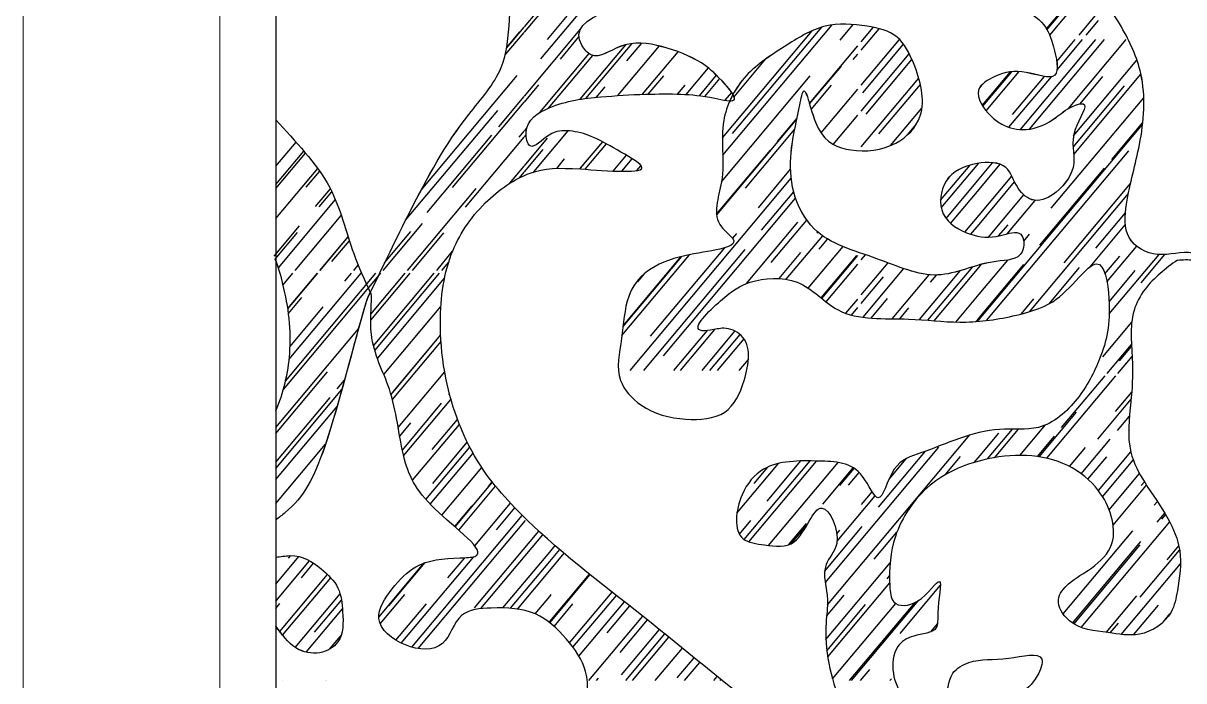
# Model space of a CAD drawing. Header units: millimetres. Extents: x 512961 to 1001058, y -961995 to -458543.
# Drawn here: x 934719.5 to 935133, y -883780.4 to -883546.3 of the extents above; entities that cross this region are included whole.
import ezdxf

# ---------------------------------------------------------------- set-up
doc = ezdxf.new("R2010")
doc.units = ezdxf.units.MM
doc.header["$MEASUREMENT"] = 0
doc.layers.add('内线', color=8, linetype='CONTINUOUS')
doc.layers.add('填充', color=250, linetype='CONTINUOUS', lineweight=25)
doc.layers.add('家具外线总', color=147, linetype='CONTINUOUS', lineweight=13)

msp = doc.modelspace()

# ---------------------------------------------------------------- linework, layer by layer
at = {"layer": '内线'}
msp.add_line((934809.5, -883011.33), (934809.5, -885159.02), dxfattribs=at)
at = {"layer": '填充'}
for p, q in [((934898.07, -883547.6), (934913.3, -883529.45)), ((934898.07, -883549.44), (934913.9, -883530.58)), ((935084.3, -883548.58), (935099.03, -883531.03)), ((934903.95, -883559.03), (934922.81, -883536.56)), ((935084.16, -883548.34), (935093.9, -883536.73)), ((934906.31, -883552.08), (934916.44, -883540)), ((935085.28, -883550.51), (935095.05, -883538.87)), ((935095.73, -883550.51), (935102.64, -883542.29)), ((935098.28, -883550.51), (935102.64, -883545.32)), ((934891.74, -883555.14), (934897.97, -883547.71)), ((934898.07, -883572.32), (934917.99, -883548.58)), ((934968.63, -883587.12), (935000.65, -883548.97)), ((934968.76, -883593.33), (935007.71, -883546.91)), ((934972.25, -883585.58), (935004.03, -883547.71)), ((935010.65, -883552.28), (935015.27, -883546.77)), ((935018.09, -883552.9), (935022.39, -883547.78)), ((935018.09, -883555.86), (935024.47, -883548.25)), ((934891.24, -883557.58), (934897.97, -883549.55)), ((934891.77, -883554.96), (934896.34, -883549.52)), ((934910.9, -883559.05), (934917.5, -883551.19)), ((934920.02, -883573.1), (934936.45, -883553.52)), ((934934.55, -883559.75), (934939.88, -883553.4)), ((935018.09, -883568.32), (935031.74, -883552.05)), ((935074.84, -883584.17), (935101.71, -883552.14)), ((935078.06, -883584.03), (935104.82, -883552.14)), ((935087.78, -883559.99), (935094.37, -883552.14)), ((935087.89, -883562.9), (935096.92, -883552.14)), ((935091.93, -883576.67), (935112.51, -883552.14)), ((934903.55, -883578.11), (934921.16, -883557.12)), ((934906.71, -883576.51), (934922.45, -883557.74)), ((934917.91, -883573.4), (934934.24, -883553.94)), ((934931.33, -883572.08), (934946.16, -883554.4)), ((934940.15, -883571.62), (934952.86, -883556.47)), ((934940.19, -883571.62), (934952.89, -883556.48)), ((934999.64, -883574.89), (935016.86, -883554.36)), ((935015.24, -883559.26), (935016.86, -883557.32)), ((935018.09, -883577.63), (935035.23, -883557.19)), ((935018.66, -883571.05), (935033.18, -883553.74)), ((934972.79, -883572.48), (934984.07, -883559.04)), ((934999.69, -883575.06), (935011.04, -883561.54)), ((935019.83, -883578.7), (935036.17, -883559.22)), ((935093.75, -883586.35), (935116.35, -883559.42)), ((934861.25, -883605.77), (934895.55, -883564.89)), ((934942.22, -883571.56), (934947.72, -883564.99)), ((934955.74, -883571.67), (934963.66, -883562.24)), ((934960.48, -883572.11), (934966.57, -883564.85)), ((934968.29, -883602.76), (934999.89, -883565.09)), ((935018.09, -883590.31), (935038.62, -883565.85)), ((935061.25, -883575.63), (935071.32, -883563.63)), ((935061.4, -883575.87), (935071.71, -883563.59)), ((935062.62, -883577.52), (935074.36, -883563.53)), ((935070.73, -883583.34), (935085.84, -883565.34)), ((935072, -883578.8), (935083.36, -883565.26)), ((935093.82, -883593.01), (935117.77, -883564.47)), ((935096.08, -883575.01), (935104.23, -883565.29)), ((934898.07, -883574.35), (934903.22, -883568.21)), ((934923.68, -883572.7), (934926.87, -883568.9)), ((934952.68, -883571.54), (934955.39, -883568.31)), ((934962.42, -883572.39), (934967.74, -883566.04)), ((935000.29, -883577.07), (935007.56, -883568.41)), ((935003.78, -883585.37), (935016.86, -883569.78)), ((935024.42, -883585.68), (935039.2, -883568.07)), ((935093.59, -883590.43), (935111.9, -883568.61)), ((934888.98, -883583.15), (934897.97, -883572.43)), ((934969.61, -883573.73), (934971.95, -883570.94)), ((934970.97, -883574.65), (934971.61, -883573.89)), ((935085.77, -883612.2), (935118.78, -883572.87)), ((934855.76, -883616.46), (934888.59, -883577.34)), ((934872.5, -883604.82), (934897.97, -883574.46)), ((935028.56, -883589.88), (935039.75, -883576.54)), ((934966.59, -883614.51), (934995.2, -883580.41)), ((934988.25, -883588.46), (934995.27, -883580.1)), ((935008.16, -883589.46), (935016.86, -883579.09)), ((935034.53, -883586.09), (935037.69, -883582.33)), ((935060.08, -883651.8), (935118.37, -883582.34)), ((935107.38, -883594.83), (935118.44, -883581.65)), ((934863.4, -883613.64), (934886.44, -883586.18)), ((934896.21, -883586.85), (934897.97, -883584.75)), ((934898.07, -883584.64), (934898.91, -883583.64)), ((934898.07, -883586.81), (934898.67, -883586.09)), ((934901.43, -883599.21), (934913.69, -883584.61)), ((934976.84, -883605.02), (934994.44, -883584.05)), ((934809.5, -883597.25), (934816.7, -883588.66)), ((934877.1, -883611.8), (934897.97, -883586.92)), ((934898.07, -883597.04), (934906.3, -883587.24)), ((934917.86, -883598.19), (934925.98, -883588.5)), ((934919.77, -883598.31), (934927.36, -883589.26)), ((934809.5, -883603.71), (934819.47, -883591.82)), ((934809.5, -883605.18), (934820.1, -883592.55)), ((934898.07, -883599.26), (934904.74, -883591.31)), ((934909.6, -883597.98), (934912.4, -883594.63)), ((934929.71, -883598.92), (934934.42, -883593.31)), ((934932.79, -883599.02), (934936.52, -883594.57)), ((934966.56, -883614.31), (934985.72, -883591.48)), ((935062.7, -883652.15), (935113.41, -883591.72)), ((934809.5, -883615.84), (934824.44, -883598.03)), ((934820.33, -883604.72), (934825.13, -883599)), ((934892.76, -883603.37), (934897.97, -883597.16)), ((934917.89, -883598.19), (934919.13, -883596.72)), ((934938.11, -883598.77), (934939.64, -883596.95)), ((934981.44, -883612), (934992.94, -883598.29)), ((935046.37, -883609.35), (935056.87, -883596.83)), ((935046.64, -883612.06), (935059.96, -883596.18)), ((935060.08, -883601.75), (935064.93, -883595.97)), ((935060.08, -883605.45), (935067.57, -883596.53)), ((935081.8, -883625.32), (935104.84, -883597.86)), ((934896.36, -883601.29), (934897.97, -883599.37)), ((934935.71, -883669.9), (934993.16, -883601.43)), ((935048.31, -883615.78), (935060.08, -883601.75)), ((935060.08, -883614.62), (935071.75, -883600.73)), ((935060.08, -883617.91), (935072.76, -883602.8)), ((934823.69, -883611.51), (934828.94, -883605.25)), ((934824.93, -883611.7), (934829.46, -883606.29)), ((934856.41, -883634.29), (934880.85, -883605.16)), ((934982.53, -883620.01), (934994.04, -883606.29)), ((935049.93, -883617.55), (935060.08, -883605.45)), ((935078, -883649.03), (935113.3, -883606.97)), ((935090.36, -883631.64), (935114.06, -883603.4)), ((934810.41, -883633.34), (934830.74, -883609.11)), ((934947.63, -883664.74), (934994.73, -883608.61)), ((935063.45, -883622.47), (935076.07, -883607.42)), ((935070.1, -883621.27), (935080.09, -883609.37)), ((934816.42, -883634.29), (934832.83, -883614.73)), ((935055.01, -883620.67), (935060.08, -883614.62)), ((935101.66, -883626.38), (935112.25, -883613.75)), ((934808.87, -883629.18), (934817.93, -883618.38)), ((934847.78, -883634.29), (934861.75, -883617.64)), ((934977.25, -883638.99), (934995.55, -883617.17)), ((934986.02, -883631.44), (934998.67, -883616.37)), ((935057.11, -883621.45), (935060.08, -883617.91)), ((935067.06, -883622.05), (935070.43, -883618.04)), ((935099.66, -883633.02), (935112.2, -883618.07)), ((934809.32, -883630.3), (934817.25, -883620.85)), ((934825.21, -883634.29), (934835.26, -883622.31)), ((934825.33, -883634.29), (934835.29, -883622.41)), ((934829.51, -883631.14), (934835.72, -883623.75)), ((934848.28, -883631.65), (934857.64, -883620.5)), ((934858.23, -883634.29), (934869.42, -883620.95)), ((934972.27, -883622.93), (934973.76, -883621.15)), ((934991.41, -883637.48), (935004.39, -883622.01)), ((935002.38, -883621.07), (935002.69, -883620.71)), ((935003.17, -883626.69), (935006.14, -883623.14)), ((935075.99, -883623.87), (935078.09, -883621.35)), ((934866.82, -883634.29), (934872.5, -883627.51)), ((934940.67, -883669.9), (934976.77, -883626.87)), ((934943.03, -883657.77), (934969.44, -883626.29)), ((934988.85, -883637.2), (934996.62, -883627.93)), ((934999.23, -883640.61), (935011.62, -883625.84)), ((935105.64, -883638.35), (935116.26, -883625.68)), ((934868.68, -883634.29), (934871.1, -883631.4)), ((934932.84, -883657.46), (934956.95, -883628.72)), ((934933.22, -883654.28), (934954.15, -883629.33)), ((934933.25, -883654.01), (934953.91, -883629.39)), ((935003.82, -883644.08), (935016.48, -883628.99)), ((935004.03, -883644.25), (935016.86, -883628.95)), ((935005.59, -883645.48), (935016.86, -883632.05)), ((935018.09, -883630.59), (935019.63, -883628.75)), ((935018.09, -883643.05), (935027.66, -883631.64)), ((935060.08, -883642.82), (935070.32, -883630.62)), ((935060.08, -883633.21), (935060.99, -883632.13)), ((935060.08, -883651.2), (935076.04, -883632.18)), ((935104.95, -883635.51), (935110.25, -883629.19)), ((935106.47, -883649.81), (935124.21, -883628.67)), ((935117.87, -883638.7), (935126.3, -883628.66)), ((934812.11, -883639.42), (934815.56, -883635.32)), ((934812.21, -883676.68), (934846.91, -883635.32)), ((934812.96, -883673.75), (934845.2, -883635.32)), ((934813.78, -883647.91), (934824.34, -883635.32)), ((934813.8, -883648.03), (934824.46, -883635.32)), ((934814.28, -883665.9), (934839.94, -883635.32)), ((934834.11, -883638.12), (934836.46, -883635.32)), ((934837.32, -883634.29), (934838.87, -883632.45)), ((934843.34, -883652.03), (934857.36, -883635.32)), ((934843.37, -883649.83), (934855.54, -883635.32)), ((934844.3, -883661.12), (934865.95, -883635.32)), ((934844.75, -883662.8), (934867.81, -883635.32)), ((934938.45, -883638.32), (934940.73, -883635.6)), ((935018.75, -883651.01), (935033.29, -883633.68)), ((935029.11, -883651.54), (935042.29, -883635.83)), ((935038.81, -883651.83), (935053.46, -883634.36)), ((935041.88, -883652.05), (935057.86, -883633.01)), ((935042.79, -883638.52), (935044.94, -883635.95)), ((935044.12, -883652.23), (935060.08, -883633.21)), ((935085.02, -883646.2), (935095.89, -883633.24)), ((935106.4, -883645.44), (935115.75, -883634.3)), ((934845.69, -883665.65), (934869.63, -883637.12)), ((935018.09, -883646.08), (935026.08, -883636.55)), ((934814.02, -883649.61), (934818.76, -883643.96)), ((935012.61, -883649.57), (935016.86, -883644.51)), ((935021.61, -883651.31), (935027.44, -883644.36)), ((935051.8, -883652.69), (935060.08, -883642.82)), ((935075.09, -883649.84), (935079.61, -883644.46)), ((934814.6, -883661.37), (934826.43, -883647.27)), ((934847.99, -883671.4), (934868.33, -883647.15)), ((935014.63, -883650.21), (935016.86, -883647.54)), ((935031.85, -883651.56), (935035.11, -883647.67)), ((935058.98, -883652.52), (935060.08, -883651.2)), ((935059.52, -883652.48), (935060.08, -883651.8)), ((935104.14, -883665.04), (935114.48, -883652.72)), ((934809.5, -883690.19), (934838.92, -883655.13)), ((934951.31, -883669.9), (934963.16, -883655.77)), ((934953.76, -883669.9), (934965.99, -883655.32)), ((934961.41, -883669.9), (934973.12, -883655.94)), ((934850.55, -883678.44), (934865.36, -883660.79)), ((934851.04, -883680.22), (934868.38, -883659.56)), ((934851.27, -883677.54), (934868.25, -883657.3)), ((934964.21, -883669.9), (934974.92, -883657.12)), ((934966.91, -883669.9), (934976.33, -883658.67)), ((935105.7, -883671), (935114.39, -883660.65)), ((935109.59, -883671), (935114.65, -883664.98)), ((935110.13, -883666.52), (935114.43, -883661.39)), ((934974.66, -883669.9), (934977.88, -883666.05)), ((934809.5, -883692.36), (934827.94, -883670.38)), ((934831.41, -883676.48), (934833.97, -883673.44)), ((934853.09, -883690.22), (934869.68, -883670.46)), ((935084.26, -883701.18), (935108.86, -883671.87)), ((935089.52, -883690.29), (935104.97, -883671.87)), ((934809.5, -883704.82), (934833.06, -883676.74)), ((935108.72, -883684.49), (935114.48, -883677.63)), ((934809.5, -883702.6), (934828.88, -883679.5)), ((934854.6, -883698.3), (934868.59, -883681.63)), ((934855.06, -883700.34), (934871.92, -883680.24)), ((934871.12, -883678.61), (934871.39, -883678.29)), ((935102.38, -883694.34), (935114.27, -883680.17)), ((934809.5, -883708.78), (934831.37, -883682.72)), ((935081.48, -883700.66), (935094.76, -883684.83)), ((934853.64, -883693.35), (934857.62, -883688.61)), ((934858.2, -883709.04), (934874.93, -883689.11)), ((934865.23, -883698.12), (934874.26, -883687.37)), ((935074.67, -883700.17), (935083.77, -883689.32)), ((935109.38, -883691.35), (935113.7, -883686.2)), ((935006.07, -883753.35), (935056.79, -883692.9)), ((935060.49, -883700.16), (935067.13, -883692.24)), ((935063.13, -883701.45), (935072.03, -883690.86)), ((935065.62, -883700.98), (935074.1, -883690.87)), ((935080.89, -883700.57), (935086.99, -883693.31)), ((935113.32, -883691.47), (935113.42, -883691.35)), ((934809.49, -883717.28), (934827.23, -883696.14)), ((934862.95, -883715.85), (934878.61, -883697.18)), ((934865.4, -883710.15), (934877.74, -883695.45)), ((935005.27, -883745.51), (935045.8, -883697.2)), ((935092.28, -883704.09), (935097.97, -883697.3)), ((935096.49, -883706.71), (935106.84, -883694.37)), ((934864.52, -883717.56), (934879.79, -883699.36)), ((934976.38, -883730.11), (934999.86, -883702.14)), ((934978.08, -883730.94), (935002.22, -883702.17)), ((934984.53, -883716.52), (934996.58, -883702.15)), ((935024.24, -883718.64), (935040.97, -883698.7)), ((935028, -883708.62), (935034.07, -883701.4)), ((935047.96, -883707.08), (935053.47, -883700.52)), ((935058.39, -883702.66), (935060.49, -883700.16)), ((935098.89, -883708.67), (935105.64, -883700.62)), ((935102.59, -883712.67), (935114.15, -883698.9)), ((935104.12, -883714.88), (935115.05, -883701.86)), ((934868.65, -883721.5), (934882.92, -883704.49)), ((934973.81, -883720.73), (934988.65, -883703.04)), ((934979.94, -883710.14), (934984.83, -883704.31)), ((934985.08, -883732.2), (935009.85, -883702.68)), ((935004.38, -883717.58), (935015.26, -883704.61)), ((935010.53, -883710.86), (935015.59, -883704.82)), ((935013.57, -883710.71), (935017.33, -883706.22)), ((934873.36, -883725.61), (934886.7, -883709.72)), ((934885.25, -883711.21), (934886.6, -883709.6)), ((935106.44, -883719.57), (935117.27, -883706.66)), ((935117.9, -883710.91), (935119, -883709.6)), ((934874.68, -883726.77), (934887.81, -883711.12)), ((935009.48, -883730.7), (935023.02, -883714.56)), ((935018.16, -883717.69), (935022.01, -883713.1)), ((935107.86, -883724.99), (935119.76, -883710.81)), ((934873.25, -883725.51), (934879.49, -883718.07)), ((934880.4, -883732.41), (934893.14, -883717.22)), ((934888.09, -883726.66), (934894.66, -883718.82)), ((935122.5, -883717.89), (935123.61, -883716.56)), ((934857.98, -883768.43), (934897.34, -883721.52)), ((935123.51, -883723.95), (935126.25, -883720.68)), ((935125.23, -883722.87), (935126.6, -883721.25)), ((934860.21, -883768.92), (934898.47, -883723.32)), ((934880.34, -883754.47), (934903.27, -883727.15)), ((934974.69, -883728.24), (934978.77, -883723.38)), ((934992.33, -883731.94), (934998.62, -883724.45)), ((934993.12, -883731.6), (934998.9, -883724.71)), ((935005.07, -883741.49), (935018.47, -883725.51)), ((935009.42, -883728.11), (935010.48, -883726.84)), ((935090.01, -883756.61), (935114.82, -883727.04)), ((935096.43, -883761.41), (935128.01, -883723.78)), ((934882.57, -883754.73), (934904.66, -883728.41)), ((935022.75, -883737.13), (935030.81, -883727.53)), ((935093.37, -883759.86), (935117.75, -883730.82)), ((934890.42, -883754.49), (934907.11, -883734.61)), ((934907.11, -883734.61), (934909.05, -883732.29)), ((934907.11, -883737.94), (934910.68, -883733.69)), ((934907.11, -883741.16), (934912.25, -883735.03)), ((935093.91, -883760.2), (935117.55, -883732.02)), ((935117.49, -883750.69), (935131.56, -883733.93)), ((935127.09, -883737.33), (935131.26, -883732.36)), ((934809.5, -883745.96), (934817.71, -883736.17)), ((934809.5, -883752.05), (934821.56, -883737.67)), ((934814.07, -883736.73), (934814.8, -883735.86)), ((934818.67, -883743.71), (934822.99, -883738.55)), ((934846.21, -883757.75), (934862.4, -883738.45)), ((934849.75, -883753.76), (934862.67, -883738.35)), ((934854.22, -883767.02), (934880.04, -883736.24)), ((934870.84, -883743.81), (934876.89, -883736.59)), ((934893.12, -883754.61), (934907.11, -883737.94)), ((935005.51, -883765.69), (935028.4, -883738.4)), ((935110.73, -883763.91), (935131.86, -883738.72)), ((934810.91, -883762.87), (934827.93, -883742.58)), ((934811.93, -883764.18), (934829.08, -883743.75)), ((934895.6, -883754.88), (934907.11, -883741.16)), ((934907.11, -883759.33), (934921.27, -883742.46)), ((934907.11, -883759.75), (934921.48, -883742.62)), ((935027.34, -883744.11), (935028.21, -883743.07)), ((934923.01, -883743.91), (934923.04, -883743.87)), ((935006.15, -883771.84), (935028.25, -883745.5)), ((935031.93, -883763.55), (935046.32, -883746.41)), ((934816.41, -883768.53), (934832.41, -883749.46)), ((934823.25, -883763.15), (934832.9, -883751.66)), ((934846.72, -883760.1), (934855.49, -883749.64)), ((934901.91, -883756.59), (934907.11, -883750.4)), ((934907.11, -883750.4), (934907.66, -883749.75)), ((934914.17, -883766.9), (934929.32, -883748.84)), ((934915.39, -883768.47), (934930.85, -883750.05)), ((935005.78, -883757.35), (935011.99, -883749.95)), ((935014.64, -883780.32), (935038.63, -883751.72)), ((935105.4, -883763.18), (935116.33, -883750.15)), ((934809.5, -883754.64), (934810.99, -883752.86)), ((934820.32, -883770.24), (934833.25, -883754.83)), ((934852.26, -883765.95), (934863.16, -883752.96)), ((934908.63, -883761.04), (934915.32, -883753.06)), ((934917.52, -883771.65), (934933.74, -883752.31)), ((934927.59, -883763.35), (934935.62, -883753.78)), ((935005.86, -883769.72), (935019.66, -883753.26)), ((935007.89, -883779.75), (935030.41, -883752.91)), ((935013.97, -883780.32), (935037.33, -883752.49)), ((935115.09, -883764.08), (935124, -883753.46)), ((934906.89, -883759.59), (934907.11, -883759.33)), ((934907.1, -883759.76), (934907.11, -883759.75)), ((934921.05, -883780.32), (934940.26, -883757.43)), ((934932.19, -883770.33), (934941.91, -883758.74)), ((935042.88, -883762.95), (935045.24, -883760.14)), ((935106.84, -883763.38), (935109.81, -883759.84)), ((935125.66, -883759.54), (935128.1, -883756.63)), ((934828.66, -883769.16), (934832.78, -883764.25)), ((934907.11, -883762.85), (934907.11, -883762.85)), ((934932.68, -883778.3), (934946.22, -883762.17)), ((934934.25, -883780.32), (934948.16, -883763.74)), ((934936.64, -883780.32), (934949.59, -883764.9)), ((934944.7, -883780.32), (934954.37, -883768.8)), ((934952.54, -883779.37), (934958.54, -883772.22)), ((934955.15, -883780.32), (934960.56, -883773.88)), ((935017.86, -883780.32), (935021.18, -883776.37)), ((934811.86, -883780.32), (934811.86, -883780.32)), ((934827.26, -883780.32), (934827.26, -883780.32)), ((934827.46, -883780.32), (934827.46, -883780.32)), ((934923.8, -883780.32), (934924.51, -883779.48)), ((934965.61, -883780.32), (934966.78, -883778.92)), ((934967.84, -883780.32), (934968.12, -883779.99)), ((935028.31, -883780.32), (935028.84, -883779.68))]:
    msp.add_line(p, q, dxfattribs=at)
for points, knots in [([(935139.55, -883455.66), (935137.66, -883463.47), (935134.18, -883477.86), (935139.17, -883499.52), (935154.33, -883509.06), (935168.17, -883516.03), (935182.97, -883515.36), (935190.5, -883505.68), (935189.79, -883496.97), (935191.9, -883488.31), (935186.3, -883480.87), (935176.35, -883477.29), (935168.37, -883478.06), (935153.74, -883478.25), (935160.17, -883487.68), (935151.94, -883486.21), (935152.09, -883477.87), (935152.32, -883470.5), (935150.94, -883458.96), (935161.3, -883451.87), (935169.18, -883443.93), (935179.79, -883441.29), (935195.48, -883441.19), (935218.44, -883442.98), (935230.43, -883463.06), (935242.65, -883478.75), (935255.31, -883493.13), (935268.62, -883499.97), (935296.49, -883503.86), (935242.8, -883504.76), (935220.21, -883502.18), (935192.56, -883510.32), (935174.33, -883523.92), (935154.13, -883543.12), (935153.39, -883570.72), (935153.89, -883595.53), (935162.39, -883608.05), (935166.36, -883622.06), (935156.34, -883632.19), (935144.5, -883632.97), (935135.49, -883626.04), (935124, -883630.65), (935111.25, -883623.62), (935112.68, -883606.84), (935118.27, -883588.84), (935120.04, -883566.17), (935108.96, -883542.41), (935093.8, -883524.41), (935076, -883506.52), (935054.85, -883502.83), (935035.77, -883502.53), (935013.76, -883502.45), (934999.18, -883503.04), (934989.66, -883503.43)], [0, 0, 0, 0, 20.16499, 37.141503, 51.13138, 63.099273, 76.420692, 84.0883, 90.860356, 97.920287, 105.407035, 111.731979, 123.088986, 130.271909, 135.26275, 137.738898, 145.204816, 151.950751, 157.776337, 172.581882, 178.906747, 185.990548, 198.894549, 219.295709, 238.659551, 253.320912, 270.454864, 284.729023, 293.813319, 323.92124, 347.551226, 370.357073, 389.761303, 405.605085, 437.828168, 454.116591, 466.520844, 475.512387, 488.054998, 495.770937, 503.716482, 514.128726, 523.974714, 534.01791, 552.147336, 573.332655, 588.353501, 616.632715, 632.762977, 649.870911, 668.384483, 681.102321, 705.0309, 705.0309, 705.0309, 705.0309]), ([(934843.18, -883642.22), (934847.84, -883632.55), (934858.36, -883610.73), (934872.97, -883583.66), (934891.42, -883563.77), (934892.82, -883545.35), (934893.86, -883528.69), (934877.69, -883518.23), (934868.49, -883531.11), (934861.07, -883544.82), (934846.31, -883537.19), (934842.59, -883523.78), (934848.33, -883510.39), (934862.4, -883502.24), (934879.27, -883502.58), (934900.91, -883504.48), (934908.15, -883522.33), (934916.23, -883533.18), (934915.29, -883539.04), (934915.01, -883540.77)], [0, 0, 0, 0, 26.91168, 60.743717, 77.695478, 92.203196, 106.302605, 117.033785, 129.174876, 139.80317, 151.162483, 160.202488, 173.341933, 184.253318, 198.952497, 215.86594, 233.313865, 243.546736, 247.850108, 247.850108, 247.850108, 247.850108]), ([(934972.4, -883571.65), (934971.58, -883570.22), (934966.71, -883564.74), (934960.44, -883559.22), (934947.14, -883554.04), (934933.64, -883552.11), (934923.3, -883560.15), (934909.07, -883543.55), (934955.87, -883537.06), (934974.22, -883520.2), (934999.56, -883517.75), (935020.2, -883514.19), (935042.92, -883520.38), (935065.79, -883522.51), (935072.98, -883539.76), (935083.71, -883545.72), (935086.7, -883554.48), (935089.91, -883568.12), (935075.64, -883562.56), (935067.22, -883564.02), (935057.03, -883570.17), (935062.94, -883578.57), (935069.05, -883583.2), (935077.87, -883585.36), (935086.81, -883580.84), (935091.78, -883576.23), (935100.53, -883573.48), (935091.33, -883586.27), (935095.89, -883596.06), (935089.23, -883606.28), (935079.91, -883611), (935072.95, -883605.04), (935070.63, -883595.71), (935058.13, -883595.56), (935046.8, -883600.62), (935045.13, -883615.6), (935056.75, -883622.19), (935065.93, -883623.06), (935076.09, -883618.97), (935076.58, -883630.73), (935061.06, -883630.5), (935045.43, -883639.43), (935023.05, -883629.1), (935002.01, -883623.83), (934993.01, -883606.99), (934992.54, -883591.1), (934995.18, -883581.32), (934998.09, -883564.99), (935001.29, -883587.41), (935014.74, -883592.68), (935030.14, -883591.17), (935040.12, -883581), (935040.05, -883569.63), (935036.84, -883560.28), (935031.82, -883549.82), (935018.92, -883546.8), (935004.43, -883545.87), (934995.38, -883551.65), (934990.68, -883554.65)], [398.249975, 398.249975, 398.249975, 398.249975, 402.53439, 410.573586, 423.293178, 435.855017, 444.708665, 448.718822, 481.794979, 506.986417, 521.376953, 542.919047, 558.977711, 581.27467, 593.428648, 602.611682, 609.686273, 618.199798, 626.748019, 636.151566, 642.480338, 650.998043, 655.048724, 662.52325, 672.155296, 677.998982, 681.339552, 689.409831, 699.541781, 709.545613, 716.471548, 722.548539, 729.634657, 738.230574, 748.938596, 758.691886, 768.819557, 777.744152, 783.837762, 789.119248, 797.326518, 815.216083, 834.088862, 854.750566, 867.261183, 879.032965, 892.616509, 897.625486, 909.433076, 921.120449, 934.64993, 945.547774, 953.254299, 961.709949, 970.813656, 980.299477, 992.861316, 1006.454891, 1006.454891, 1006.454891, 1006.454891]), ([(934990.68, -883554.65), (934985.49, -883557.96), (934978.37, -883562.51), (934973.51, -883569.61), (934972.4, -883571.65)], [0, 0, 0, 0, 15.288433, 21.003111, 21.003111, 21.003111, 21.003111]), ([(934971.3, -883573.9), (934972.01, -883573.91), (934973.22, -883573.68), (934972.88, -883572.48), (934972.4, -883571.65)], [393.870462, 393.870462, 393.870462, 393.870462, 395.791022, 398.249975, 398.249975, 398.249975, 398.249975]), ([(934809.5, -883580.65), (934816.3, -883588.42), (934830.41, -883602.15), (934835.51, -883625.47), (934841.08, -883637.63), (934843.18, -883642.22)], [175.415627, 175.415627, 175.415627, 175.415627, 200.677383, 221.587814, 234.255522, 234.255522, 234.255522, 234.255522]), ([(934809.5, -883580.65), (934816.3, -883588.42), (934830.41, -883602.15), (934835.51, -883625.47), (934841.08, -883637.63), (934843.18, -883642.22)], [175.415627, 175.415627, 175.415627, 175.415627, 200.677383, 221.587814, 234.255522, 234.255522, 234.255522, 234.255522]), ([(934809.5, -883684.36), (934812.27, -883677.88), (934815.94, -883662.57), (934813.66, -883644.28), (934810.45, -883633.15), (934809.32, -883630.3)], [2250.226262, 2250.226262, 2250.226262, 2250.226262, 2267.741306, 2288.534696, 2296.217402, 2296.217402, 2296.217402, 2296.217402]), ([(934842.48, -884119.57), (934842.16, -884112.66), (934841.5, -884098.41), (934855.78, -884086.31), (934867.37, -884078.02), (934879.16, -884075.2), (934893.76, -884074.45), (934900.94, -884088.31), (934901.32, -884098.42), (934901.81, -884108.7), (934893.15, -884110.91), (934885.09, -884110.35), (934877.49, -884110.56), (934871.21, -884112.49), (934868.5, -884125.83), (934875.38, -884145.74), (934897.39, -884149.38), (934917.24, -884151.44), (934938.06, -884150.34), (934952.58, -884139.4), (934958.61, -884127.74), (934952.36, -884119.75), (934943.73, -884115.55), (934933.83, -884107.32), (934938.03, -884095.59), (934945.1, -884087.67), (934951.63, -884078.4), (934959.22, -884070.26), (934969.33, -884064.62), (934978.84, -884071.56), (934979.72, -884085.03), (934967.17, -884087.97), (934957.89, -884090.76), (934949.83, -884103.38), (934975.73, -884120.22), (935003.35, -884097.37), (935018.97, -884080.46), (935047.92, -884068.22), (935008.29, -884064.83), (934990.32, -884064.13), (934969.26, -884063.66), (934949.6, -884065.93), (934929.54, -884065.38), (934903.22, -884059.46), (934882.03, -884040.33), (934859.6, -884018.96), (934861.45, -883994.72), (934854.8, -883968.54), (934865.47, -883939.02), (934882.98, -883919.52), (934894.62, -883908.56), (934900.09, -883900.23), (934902.52, -883890.5), (934896.83, -883882.97), (934889.62, -883873.09), (934875.17, -883876.02), (934862.77, -883880.88), (934857.44, -883892.53), (934855.44, -883905.63), (934865.32, -883916.47), (934865.04, -883925.83), (934870.55, -883935.78), (934858.23, -883934.94), (934851.33, -883926.61), (934845.1, -883915.67), (934838.34, -883905.33), (934842.49, -883893.39), (934842.34, -883879.03), (934852.49, -883866.15), (934866.29, -883858.81), (934879.38, -883861.99), (934895.03, -883862.47), (934907.81, -883870.3), (934919.65, -883881.03), (934909.94, -883900.68), (934941.95, -883881.5), (934953.43, -883867.83), (934966.46, -883847.1), (934953.93, -883830.28), (934953.6, -883810.69), (934933.47, -883804.98), (934914.41, -883798.86), (934902.05, -883814.4), (934892.59, -883827.21), (934892.3, -883849.74), (934911.47, -883850.1), (934922.84, -883830.83), (934921.47, -883848.58), (934923.83, -883862.03), (934904.45, -883862.68), (934889.68, -883860.58), (934869.67, -883849.05), (934877.6, -883830.37), (934876.7, -883811.91), (934891.41, -883803.38), (934902.34, -883792.85), (934917.51, -883797.02), (934920.92, -883785.04), (934920.29, -883775.16), (934913.29, -883765.03), (934902.11, -883754.71), (934888.27, -883754.24), (934873.77, -883755.2), (934870.58, -883770.1), (934855.07, -883769.25), (934842.99, -883759.14), (934850.88, -883747.21), (934860, -883737.66), (934870.78, -883736.71), (934888.08, -883736.37), (934861.61, -883717.92), (934853.97, -883700.99), (934851.87, -883676.73), (934842.26, -883661.07), (934845.69, -883623.14), (934830.33, -883694.79), (934818.9, -883716.02), (934810.61, -883722.27), (934809.5, -883723.21)], [0, 0, 0, 0, 16.486281, 34.008204, 43.206037, 52.140319, 64.694599, 75.441553, 86.063886, 92.397441, 97.034042, 105.651827, 113.431726, 116.228776, 121.065358, 143.938005, 160.573125, 172.731774, 195.259305, 209.789458, 217.801553, 224.093765, 232.276012, 243.269726, 251.062623, 259.987383, 270.500473, 279.058604, 288.757697, 295.264412, 305.479991, 314.27767, 323.421948, 330.364385, 346.117557, 377.182342, 406.284735, 414.584045, 437.778188, 456.630455, 473.486173, 487.630011, 506.904223, 523.591863, 553.859329, 578.136925, 595.751063, 611.698507, 645.65378, 667.92998, 677.818214, 685.493424, 693.051282, 700.834978, 708.087603, 722.080257, 732.226037, 740.707744, 752.837907, 763.125805, 773.751372, 778.574413, 783.867938, 794.93094, 806.655283, 815.833977, 823.697832, 836.617524, 851.28319, 862.266164, 873.804924, 883.831193, 901.069536, 911.583704, 918.895242, 941.268394, 957.145825, 977.489837, 990.319155, 1006.600201, 1019.7916, 1038.368859, 1051.133461, 1064.34068, 1081.204727, 1091.782809, 1104.57883, 1112.070863, 1123.585346, 1134.812912, 1150.012215, 1166.303557, 1180.492157, 1194.385771, 1209.958868, 1218.871711, 1231.828285, 1238.93835, 1245.553144, 1256.79813, 1268.691013, 1282.016971, 1291.089842, 1301.222318, 1312.240733, 1323.445033, 1333.095484, 1342.749459, 1356.22009, 1360.645047, 1379.140629, 1397.389184, 1417.833011, 1435.105671, 1445.814817, 1492.21865, 1515.119341, 1518.807669, 1518.807669, 1518.807669, 1518.807669]), ([(934843.18, -883642.22), (934841.39, -883642.98), (934829.41, -883696.5), (934818.9, -883716.02), (934810.61, -883722.27), (934809.5, -883723.21)], [1451.709966, 1451.709966, 1451.709966, 1451.709966, 1492.21865, 1515.119341, 1518.807669, 1518.807669, 1518.807669, 1518.807669]), ([(934809.5, -883736.41), (934811.15, -883736.2), (934818.06, -883735.02), (934824.95, -883739.58), (934832.55, -883746.86), (934833.48, -883756.48), (934833.73, -883766.51), (934824.92, -883771.58), (934815.32, -883769.33), (934811.7, -883763.83), (934809.47, -883761)], [1535.83213, 1535.83213, 1535.83213, 1535.83213, 1539.329337, 1549.410942, 1557.004065, 1564.285432, 1573.322503, 1579.570183, 1586.856028, 1595.742198, 1595.742198, 1595.742198, 1595.742198]), ([(934809.5, -883736.41), (934811.15, -883736.2), (934818.06, -883735.02), (934824.95, -883739.58), (934832.55, -883746.86), (934833.48, -883756.48), (934833.73, -883766.51), (934824.92, -883771.58), (934815.34, -883769.34), (934811.72, -883763.86), (934809.5, -883761.04)], [1535.83213, 1535.83213, 1535.83213, 1535.83213, 1539.329337, 1549.410942, 1557.004065, 1564.285432, 1573.322503, 1579.570183, 1586.856028, 1595.702539, 1595.702539, 1595.702539, 1595.702539])]:
    msp.add_open_spline(points, degree=3, knots=knots, dxfattribs=at)
for points in [[(935139.55, -883455.66), (935135.97, -883479.49), (935141.84, -883498.91), (935155.04, -883509.17), (935168.24, -883514.67), (935184, -883512.47), (935189.5, -883505.14), (935190.24, -883497.08), (935190.6, -883488.65), (935185.47, -883481.32), (935178.5, -883478.4), (935164.94, -883478.03), (935156.87, -883480.96), (935157.97, -883486.82), (935155.04, -883486.45), (935152.11, -883478.03), (935152.11, -883469.97), (935152.11, -883463.01), (935163.47, -883449.45), (935169.34, -883444.69), (935177.4, -883442.12), (935192.81, -883441.39), (935216.64, -883446.52), (935231.67, -883464.11), (935242.3, -883478.03), (935256.6, -883492.68), (935272, -883500.01), (935282.63, -883502.21), (935246.7, -883504.04), (935218.47, -883504.04), (935192.44, -883512.1), (935173.37, -883525.29), (935160.54, -883539.21), (935153.63, -883577.09), (935155.93, -883596.42), (935162.38, -883609.76), (935164.22, -883620.35), (935154.09, -883631.39), (935144.88, -883631.85), (935136.13, -883628.17), (935123.7, -883628.63), (935113.57, -883622.65), (935112.64, -883610.68), (935117.25, -883589.52), (935117.71, -883564.21), (935110.8, -883547.64), (935090.08, -883520.95), (935075.35, -883508.53), (935055.54, -883503.46), (935033.44, -883502.54), (935018.24, -883502.54), (934989.66, -883503.43)], [(934843.18, -883642.22), (934857.34, -883613.35), (934878.27, -883578.77), (934889.81, -883562.12), (934892.8, -883545.04), (934890.24, -883528.39), (934879.13, -883521.99), (934868.45, -883531.81), (934859.9, -883541.2), (934847.51, -883535.65), (934844.09, -883525.4), (934850.08, -883510.89), (934861.18, -883504.06), (934878.7, -883502.77), (934898.35, -883507.47), (934910.32, -883524.55), (934915.44, -883535.65), (934915.01, -883540.77)], [(935028.9, -883817.63), (934989.06, -883795.42), (934946.14, -883762.11), (934900.93, -883724.97), (934882.54, -883703.92), (934870.1, -883672.72), (934868.17, -883654.33), (934872.04, -883628.68), (934884.15, -883610.29), (934900.13, -883599.65), (934918.05, -883598.2), (934939.84, -883597.23), (934931.12, -883591.42), (934921.92, -883586.58), (934914.17, -883584.65), (934906.91, -883586.1), (934900.13, -883589.97), (934898.67, -883585.13), (934906.91, -883576.42), (934925.31, -883572.55), (934941.29, -883571.58), (934953.88, -883571.58), (934965.99, -883573.03), (934972.77, -883573.52), (934968.41, -883566.74), (934961.15, -883560.45), (934947.1, -883554.65), (934932.09, -883554.65), (934921.92, -883557.55), (934918.53, -883554.16), (934952.43, -883533.84), (934979.54, -883520.77), (934996.49, -883517.87), (935022.16, -883515.94), (935041.05, -883519.32), (935066.23, -883528.03), (935074.94, -883539.65), (935083.17, -883546.9), (935086.57, -883554.65), (935087.05, -883564.81), (935076.88, -883563.84), (935065.74, -883565.29), (935059.93, -883570.13), (935064.29, -883579.33), (935068.16, -883582.23), (935076.88, -883584.17), (935087.54, -883579.81), (935093.35, -883575.94), (935097.22, -883574.97), (935094.32, -883584.17), (935093.83, -883596.26), (935087.54, -883606.42), (935079.79, -883609.33), (935073.98, -883604.97), (935069.62, -883597.71), (935059.45, -883596.26), (935048.31, -883602.55), (935047.34, -883614.17), (935057.03, -883621.42), (935067.68, -883621.91), (935074.94, -883621.42), (935075.43, -883627.72), (935066.23, -883631.1), (935045.4, -883635.94), (935023.61, -883630.13), (935001.34, -883619.49), (934994.07, -883606.42), (934993.11, -883592.39), (934996.01, -883576.42), (934997.46, -883570.62), (935002.79, -883583.68), (935014.41, -883591.42), (935030.4, -883589), (935039.11, -883579.33), (935039.59, -883570.13), (935036.69, -883560.45), (935030.88, -883551.26), (935020.22, -883547.39), (935005.21, -883547.39), (934990.68, -883554.65)], [(934990.68, -883554.65), (934976.32, -883565.94), (934969.11, -883580.96), (934968.29, -883602.77), (934968.29, -883618.82), (934972.41, -883623.14), (934955.27, -883629.07), (934935.24, -883643.62), (934932.69, -883658.54), (934932.33, -883673.45), (934939.61, -883682.18), (934955.63, -883687.27), (934969.46, -883684.73), (934976.38, -883673.45), (934975.29, -883657.45), (934969.1, -883654.9), (934964.37, -883655.63), (934960.72, -883655.63), (934968.01, -883645.08), (934978.56, -883638.53), (934995.31, -883638.53), (935009.87, -883648.35), (935034.99, -883651.63), (935053.19, -883652.72), (935072.12, -883650.53), (935086.32, -883645.44), (935095.78, -883636.71), (935101.97, -883631.98), (935106.34, -883644.35), (935103.06, -883665.81), (935095.06, -883680), (935081.22, -883690.18), (935067.39, -883690.91), (935039.36, -883699.28), (935029.89, -883705.1), (935024.07, -883715.28), (935018.61, -883707.65), (935002.95, -883702.19), (934983.3, -883705.1), (934975.65, -883714.19), (934976.01, -883729.84), (934983.66, -883732.02), (934994.21, -883730.93), (935004.05, -883718.92), (935009.36, -883731.49), (935005.58, -883739.05), (935006.05, -883751.59), (935005.58, -883759.63), (935010.83, -883788.84), (935025.15, -883810.14), (935030.22, -883814.6), (935030.33, -883817.94), (935028.9, -883817.63)], [(935130.74, -883630.61), (935119.23, -883640.99), (935115.31, -883648.56), (935114.74, -883667.07), (935114.18, -883681.09), (935114.18, -883699.04), (935119.23, -883709.98), (935127.37, -883722.6), (935131.58, -883734.1), (935130.74, -883748.4), (935128.49, -883755.97), (935117.27, -883763.82), (935106.04, -883763.26), (935092.29, -883759.06), (935088.36, -883751.49), (935092.01, -883745.88), (935100.15, -883740.27), (935107.44, -883731.57), (935107.16, -883721.76), (935102.68, -883712.78), (935091.73, -883703.81), (935061.42, -883701.85), (935042.61, -883710.82), (935030.26, -883729.05), (935028.3, -883746.72), (935029.71, -883752.33), (935038.13, -883752.05), (935045.98, -883745.04), (935045.36, -883756.24), (935044.73, -883761.62), (935036.82, -883764.47), (935031.12, -883768.26), (935029.54, -883777.75), (935033.65, -883786.92), (935039.99, -883791.35), (935047.26, -883787.55), (935050.75, -883777.75), (935056.44, -883773.96), (935070.69, -883772.38), (935082.4, -883772.69), (935080.81, -883778.7), (935067.2, -883790.72), (935061.51, -883800.21), (935076.59, -883847.9), (935105.51, -883892.35), (935120.52, -883922.35), (935119.73, -883991.37), (935094.65, -884032.73), (935085.24, -884049.65), (935082.73, -884064.69), (935083.36, -884079.1), (935106.56, -884091.64), (935113.46, -884084.74), (935112.83, -884072.84), (935121.61, -884070.33), (935134.16, -884081.61), (935134.16, -884088.5), (935144.19, -884075.97), (935152.97, -884070.33), (935159.86, -884079.73), (935164.88, -884087.25), (935178.68, -884087.25), (935189.96, -884072.84), (935194.98, -884060.93), (935188.71, -884041.5), (935161.75, -884013.93), (935144.81, -883969.44), (935144.81, -883933.1), (935172.4, -883871.69), (935194.35, -883832.21), (935205.64, -883795.86), (935184.95, -883776.44), (935180.56, -883776.44), (935205.02, -883772.68), (935213.17, -883772.05), (935222.57, -883782.7), (935229.47, -883790.22), (935239.51, -883784.58), (935239.51, -883777.06), (935233.86, -883768.29), (935229.47, -883762.65), (935219.44, -883745.73), (935225.71, -883752), (935237.63, -883753.25), (935242.64, -883751.37), (935240.76, -883735.71), (935206.75, -883705.03), (935193.77, -883703.73), (935181.11, -883706), (935169.11, -883716.38), (935164.88, -883726.11), (935167.81, -883740.38), (935178.84, -883751.41), (935176.89, -883757.57), (935166.18, -883763.41), (935147.86, -883757.55), (935137.59, -883730.3)], [(935130.74, -883630.61), (935136.49, -883630.69), (935146.16, -883637.13), (935150.13, -883644.89), (935153.55, -883654.93), (935153.74, -883667.04), (935152.95, -883694.93), (935147, -883718.23), (935138.44, -883726.55), (935137.59, -883730.3)]]:
    msp.add_spline(points, degree=3, dxfattribs=at)
msp.add_open_spline([(934972.4, -883571.65), (934972.01, -883572.39), (934971.64, -883573.14), (934971.3, -883573.9)], degree=3, dxfattribs=at)
at = {"layer": '家具外线总', "color": 147}
for p, q in [((934719.5, -882837.91), (934719.5, -885302.91)), ((934789.5, -882987.91), (934789.5, -885182.91)), ((934789.5, -882987.91), (934789.5, -885182.91))]:
    msp.add_line(p, q, dxfattribs=at)

doc.saveas('drawing.dxf')
